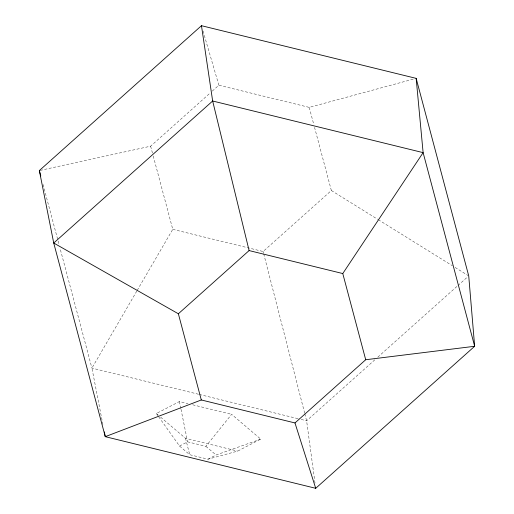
<?xml version="1.0" encoding="UTF-8"?>
<svg xmlns="http://www.w3.org/2000/svg" width="514" height="514" viewBox="0 0 514 514"><rect width="100%" height="100%" fill="white"/><g stroke="black" fill="none" stroke-linecap="round" stroke-linejoin="round"><path stroke-width="0.39" stroke-dasharray="2.57 1.93" d="M136.782 291.091L91.922 368.108L102.967 424.853M137.187 290.397L172.755 229.34L153.088 155.434M179.54 446.043L187.61 441.847L205.876 446.325L231.615 414.335L260.746 439.123L237.693 451.099L208.003 459.195L189.737 454.717L179.54 446.043L158.685 416.77M40.131 170.397L150.628 146.194L209.885 93.24M212.282 91.1L218.868 85.215L309.229 107.387L413.834 78.995M172.755 229.34L263.117 251.507L331.357 190.527L314.555 127.401M374.809 359.832L306.607 420.773L298.833 418.865M377.796 357.159L457.364 286.06M457.961 285.527L467.534 276.975M158.222 416.115L156.372 413.513L179.425 401.537L187.995 403.638M208.003 459.195L216.073 454.999L260.746 439.123M198.488 394.251L91.922 368.108L59.965 248.037M199.265 394.444L298.056 418.679M192.666 404.781L231.615 414.335M160.619 417.13L185.503 438.301L237.693 451.099M331.357 190.527L377.597 219.266M378.278 219.69L452.41 265.764M455.128 267.453L468.048 275.485M205.876 446.325L216.073 454.999M156.372 413.513L158.19 415.061M203.03 31.039L218.868 85.215M309.229 107.387L313.733 124.324M150.628 146.194L152.883 154.663M43.06 184.513L59.142 244.94M185.503 438.301L189.737 454.717M263.117 251.507L263.515 253.055M263.714 253.832L304.616 413.012M304.815 413.789L306.607 420.773L315.082 483.533M179.425 401.537L180.838 408.514M180.999 409.285L187.61 441.847"/><path stroke-width="0.77" d="M104.348 431.94L105.267 436.669L201.302 399.969L294.978 422.945L365.711 359.736L342.774 273.551L423.118 152.639L416.16 78.366L201.469 25.7L39.347 170.571L53.732 243.026L105.267 436.669L315.724 488.3L474.653 346.282L468.729 275.902L416.16 78.366M201.302 399.969L178.364 313.778L249.104 250.575L342.774 273.551M365.711 359.736L474.653 346.282L423.118 152.639L212.655 101.007L53.732 243.026L178.364 313.778M294.978 422.945L315.724 488.3M39.347 170.571L40.792 175.994M249.104 250.575L212.655 101.007L201.469 25.7"/></g></svg>
